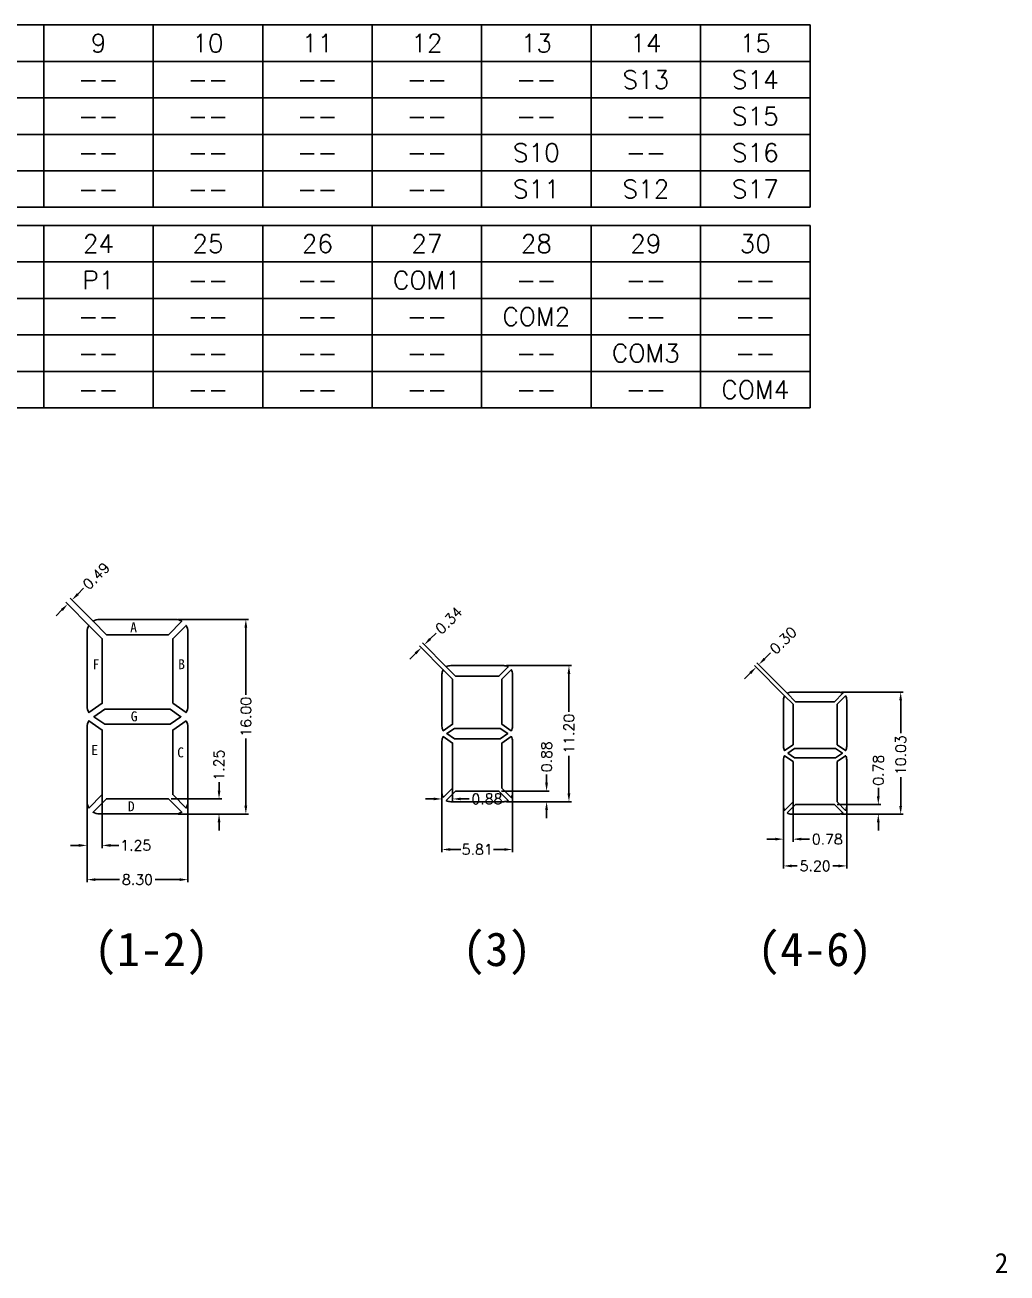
# Model space of a CAD drawing. Header units: millimetres. Extents: x 971 to 1590, y 274 to 419.
# Drawn here: x 1307.1 to 1387.9, y 273.7 to 376.4 of the extents above; entities that cross this region are included whole.
import ezdxf
from ezdxf.enums import TextEntityAlignment as Align

# ---------------------------------------------------------------- set-up
doc = ezdxf.new("R2010")
doc.units = ezdxf.units.MM
doc.header["$LTSCALE"] = 2
for name, color, linetype in [('DIM', 4, 'Continuous'), ('dwg', 7, 'Continuous'), ('title', 7, 'Continuous')]:
    doc.layers.add(name, color=color, linetype=linetype)
doc.styles.add('ROMANS', font='romans.shx')
doc.styles.add('SSSoft_Romans', font='Romans')
doc.dimstyles.new('LCDDIM', dxfattribs={"dimtxt": 0.85, "dimasz": 0.68, "dimexe": 0.2125, "dimexo": 0.2125, "dimgap": 0.17, "dimtad": 0, "dimzin": 0, "dimdsep": 46, "dimtxsty": 'ROMANS', "dimcen": 2.5, "dimadec": 0, "dimazin": 0, "dimtfac": 1, "dimtofl": 0, "dimtmove": 0, "dimatfit": 0, "dimfxl": 0, "dimarcsym": 0})

# ---------------------------------------------------------------- blocks, each defined once
blk = doc.blocks.new('*D32')
at = {"layer": 'DEFPOINTS', "color": 0}
for p in [(1319.46, 327.5), (1325.26, 327.5), (1319.46, 311.49)]:
    blk.add_point(p, dxfattribs=at)
at = {"layer": 'DIM', "color": 0, "lineweight": -2}
for p, q in [((1319.67, 327.5), (1325.47, 327.5)), ((1325.26, 326.82), (1325.26, 321.3)), ((1325.26, 312.17), (1325.26, 317.69)), ((1319.67, 311.49), (1325.47, 311.49))]:
    blk.add_line(p, q, dxfattribs=at)
at = {"layer": 'DIM', "color": 0}
for points in [[(1325.14, 326.82), (1325.37, 326.82), (1325.26, 327.5)], [(1325.14, 312.17), (1325.37, 312.17), (1325.26, 311.49)]]:
    blk.add_solid(points, dxfattribs=at)
at = {"layer": 'DIM', "color": 0, "insert": (1325.26, 319.49), "char_height": 0.85, "attachment_point": 5, "rotation": 90, "style": 'ROMANS'}
blk.add_mtext('16.00', dxfattribs=at)
blk = doc.blocks.new('*D33')
at = {"layer": 'DEFPOINTS', "color": 0}
for p in [(1318.89, 312.74), (1319.46, 311.49), (1323.05, 311.49)]:
    blk.add_point(p, dxfattribs=at)
at = {"layer": 'DIM', "color": 0, "lineweight": -2}
for p, q in [((1323.05, 313.42), (1323.05, 314.1)), ((1319.1, 312.74), (1323.27, 312.74)), ((1319.67, 311.49), (1323.27, 311.49)), ((1323.05, 310.81), (1323.05, 310.13))]:
    blk.add_line(p, q, dxfattribs=at)
at = {"layer": 'DIM', "color": 0}
for points in [[(1322.94, 313.42), (1323.17, 313.42), (1323.05, 312.74)], [(1322.94, 310.81), (1323.17, 310.81), (1323.05, 311.49)]]:
    blk.add_solid(points, dxfattribs=at)
at = {"layer": 'DIM', "color": 0, "insert": (1323.05, 315.51), "char_height": 0.85, "attachment_point": 5, "rotation": 90, "style": 'ROMANS'}
blk.add_mtext('1.25', dxfattribs=at)
blk = doc.blocks.new('*D34')
at = {"layer": 'DEFPOINTS', "color": 0}
for p in [(1312.19, 315.57), (1320.49, 315.57), (1320.49, 306.09)]:
    blk.add_point(p, dxfattribs=at)
at = {"layer": 'DIM', "color": 0, "lineweight": -2}
for p, q in [((1312.19, 315.36), (1312.19, 305.88)), ((1320.49, 315.36), (1320.49, 305.88)), ((1312.87, 306.09), (1314.87, 306.09)), ((1319.81, 306.09), (1317.8, 306.09))]:
    blk.add_line(p, q, dxfattribs=at)
at = {"layer": 'DIM', "color": 0}
for points in [[(1312.87, 306.2), (1312.87, 305.98), (1312.19, 306.09)], [(1319.81, 306.2), (1319.81, 305.98), (1320.49, 306.09)]]:
    blk.add_solid(points, dxfattribs=at)
at = {"layer": 'DIM', "color": 0, "insert": (1316.34, 306.09), "char_height": 0.85, "attachment_point": 5, "style": 'ROMANS'}
blk.add_mtext('8.30', dxfattribs=at)
blk = doc.blocks.new('*D35')
at = {"layer": 'DEFPOINTS', "color": 0}
for p in [(1312.19, 315.36), (1313.44, 313.48), (1313.44, 308.91)]:
    blk.add_point(p, dxfattribs=at)
at = {"layer": 'DIM', "color": 0, "lineweight": -2}
for p, q in [((1312.19, 315.15), (1312.19, 308.69)), ((1313.44, 313.27), (1313.44, 308.69)), ((1311.51, 308.91), (1310.83, 308.91)), ((1314.12, 308.91), (1314.8, 308.91))]:
    blk.add_line(p, q, dxfattribs=at)
at = {"layer": 'DIM', "color": 0}
for points in [[(1311.51, 309.02), (1311.51, 308.79), (1312.19, 308.91)], [(1314.12, 309.02), (1314.12, 308.79), (1313.44, 308.91)]]:
    blk.add_solid(points, dxfattribs=at)
at = {"layer": 'DIM', "color": 0, "insert": (1316.2, 308.91), "char_height": 0.85, "attachment_point": 5, "style": 'ROMANS'}
blk.add_mtext('1.25', dxfattribs=at)
blk = doc.blocks.new('*D36')
at = {"layer": 'DEFPOINTS', "color": 0}
for p in [(1310.95, 329.1), (1312.71, 326.63), (1313.06, 326.98)]:
    blk.add_point(p, dxfattribs=at)
at = {"layer": 'DIM', "color": 0, "lineweight": -2}
for p, q in [((1311.43, 329.58), (1311.91, 330.06)), ((1312.56, 326.79), (1310.45, 328.91)), ((1312.91, 327.13), (1310.8, 329.25)), ((1310.12, 328.28), (1309.64, 327.8))]:
    blk.add_line(p, q, dxfattribs=at)
at = {"layer": 'DIM', "color": 0}
for points in [[(1311.35, 329.66), (1311.51, 329.5), (1310.95, 329.1)], [(1310.04, 328.36), (1310.2, 328.2), (1310.6, 328.76)]]:
    blk.add_solid(points, dxfattribs=at)
at = {"layer": 'DIM', "color": 0, "insert": (1312.94, 331.08), "char_height": 0.85, "attachment_point": 5, "rotation": 44.8235, "style": 'ROMANS'}
blk.add_mtext('0.49', dxfattribs=at)
blk = doc.blocks.new('*D37')
at = {"layer": 'DEFPOINTS', "color": 0}
for p in [(1346.49, 323.7), (1351.85, 323.7), (1346.49, 312.5)]:
    blk.add_point(p, dxfattribs=at)
at = {"layer": 'DIM', "color": 0, "lineweight": -2}
for p, q in [((1346.7, 323.7), (1352.06, 323.7)), ((1351.85, 323.02), (1351.85, 319.91)), ((1351.85, 313.18), (1351.85, 316.29)), ((1346.7, 312.5), (1352.06, 312.5))]:
    blk.add_line(p, q, dxfattribs=at)
at = {"layer": 'DIM', "color": 0}
for points in [[(1351.73, 323.02), (1351.96, 323.02), (1351.85, 323.7)], [(1351.73, 313.18), (1351.96, 313.18), (1351.85, 312.5)]]:
    blk.add_solid(points, dxfattribs=at)
at = {"layer": 'DIM', "color": 0, "insert": (1351.85, 318.1), "char_height": 0.85, "attachment_point": 5, "rotation": 90, "style": 'ROMANS'}
blk.add_mtext('11.20', dxfattribs=at)
blk = doc.blocks.new('*D38')
at = {"layer": 'DEFPOINTS', "color": 0}
for p in [(1346.09, 313.38), (1346.49, 312.5), (1350.01, 312.5)]:
    blk.add_point(p, dxfattribs=at)
at = {"layer": 'DIM', "color": 0, "lineweight": -2}
for p, q in [((1350.01, 314.06), (1350.01, 314.74)), ((1346.3, 313.38), (1350.22, 313.38)), ((1346.7, 312.5), (1350.22, 312.5)), ((1350.01, 311.82), (1350.01, 311.14))]:
    blk.add_line(p, q, dxfattribs=at)
at = {"layer": 'DIM', "color": 0}
for points in [[(1349.89, 314.06), (1350.12, 314.06), (1350.01, 313.38)], [(1349.89, 311.82), (1350.12, 311.82), (1350.01, 312.5)]]:
    blk.add_solid(points, dxfattribs=at)
at = {"layer": 'DIM', "color": 0, "insert": (1350.01, 316.2), "char_height": 0.85, "attachment_point": 5, "rotation": 90, "style": 'ROMANS'}
blk.add_mtext('0.88', dxfattribs=at)
blk = doc.blocks.new('*D39')
at = {"layer": 'DEFPOINTS', "color": 0}
for p in [(1341.4, 315.35), (1347.21, 315.35), (1347.21, 308.57)]:
    blk.add_point(p, dxfattribs=at)
at = {"layer": 'DIM', "color": 0, "lineweight": -2}
for p, q in [((1341.4, 315.14), (1341.4, 308.36)), ((1347.21, 315.14), (1347.21, 308.36)), ((1342.08, 308.57), (1342.96, 308.57)), ((1346.53, 308.57), (1345.65, 308.57))]:
    blk.add_line(p, q, dxfattribs=at)
at = {"layer": 'DIM', "color": 0}
for points in [[(1342.08, 308.68), (1342.08, 308.46), (1341.4, 308.57)], [(1346.53, 308.68), (1346.53, 308.46), (1347.21, 308.57)]]:
    blk.add_solid(points, dxfattribs=at)
at = {"layer": 'DIM', "color": 0, "insert": (1344.3, 308.57), "char_height": 0.85, "attachment_point": 5, "style": 'ROMANS'}
blk.add_mtext('5.81', dxfattribs=at)
blk = doc.blocks.new('*D40')
at = {"layer": 'DEFPOINTS', "color": 0}
for p in [(1342.27, 316.47), (1341.4, 315.14), (1342.27, 312.73)]:
    blk.add_point(p, dxfattribs=at)
at = {"layer": 'DIM', "color": 0, "lineweight": -2}
for p, q in [((1342.27, 316.26), (1342.27, 312.52)), ((1341.4, 314.93), (1341.4, 312.52)), ((1340.72, 312.73), (1340.04, 312.73)), ((1342.95, 312.73), (1343.63, 312.73))]:
    blk.add_line(p, q, dxfattribs=at)
at = {"layer": 'DIM', "color": 0}
for points in [[(1340.72, 312.84), (1340.72, 312.62), (1341.4, 312.73)], [(1342.95, 312.84), (1342.95, 312.62), (1342.27, 312.73)]]:
    blk.add_solid(points, dxfattribs=at)
at = {"layer": 'DIM', "color": 0, "insert": (1345.1, 312.73), "char_height": 0.85, "attachment_point": 5, "style": 'ROMANS'}
blk.add_mtext('0.88', dxfattribs=at)
blk = doc.blocks.new('*D41')
at = {"layer": 'DEFPOINTS', "color": 0}
for p in [(1339.94, 325.41), (1341.76, 323.1), (1342, 323.34)]:
    blk.add_point(p, dxfattribs=at)
at = {"layer": 'DIM', "color": 0, "lineweight": -2}
for p, q in [((1341.85, 323.49), (1339.79, 325.57)), ((1340.42, 325.89), (1340.91, 326.37)), ((1339.22, 324.7), (1338.74, 324.22)), ((1341.61, 323.25), (1339.55, 325.33))]:
    blk.add_line(p, q, dxfattribs=at)
at = {"layer": 'DIM', "color": 0}
for points in [[(1340.34, 325.97), (1340.5, 325.81), (1339.94, 325.41)], [(1339.14, 324.78), (1339.3, 324.62), (1339.7, 325.18)]]:
    blk.add_solid(points, dxfattribs=at)
at = {"layer": 'DIM', "color": 0, "insert": (1341.96, 327.42), "char_height": 0.85, "attachment_point": 5, "rotation": 44.8235, "style": 'ROMANS'}
blk.add_mtext('0.34', dxfattribs=at)
blk = doc.blocks.new('*D42')
at = {"layer": 'DEFPOINTS', "color": 0}
for p in [(1374.06, 321.51), (1379.15, 321.51), (1374.06, 311.48)]:
    blk.add_point(p, dxfattribs=at)
at = {"layer": 'DIM', "color": 0, "lineweight": -2}
for p, q in [((1374.27, 321.51), (1379.36, 321.51)), ((1379.15, 320.83), (1379.15, 318.14)), ((1379.15, 312.16), (1379.15, 314.52)), ((1374.27, 311.48), (1379.36, 311.48))]:
    blk.add_line(p, q, dxfattribs=at)
at = {"layer": 'DIM', "color": 0}
for points in [[(1379.03, 320.83), (1379.26, 320.83), (1379.15, 321.51)], [(1379.03, 312.16), (1379.26, 312.16), (1379.15, 311.48)]]:
    blk.add_solid(points, dxfattribs=at)
at = {"layer": 'DIM', "color": 0, "insert": (1379.15, 316.33), "char_height": 0.85, "attachment_point": 5, "rotation": 90, "style": 'ROMANS'}
blk.add_mtext('10.03', dxfattribs=at)
blk = doc.blocks.new('*D43')
at = {"layer": 'DEFPOINTS', "color": 0}
for p in [(1373.71, 312.27), (1374.06, 311.48), (1377.31, 311.48)]:
    blk.add_point(p, dxfattribs=at)
at = {"layer": 'DIM', "color": 0, "lineweight": -2}
for p, q in [((1377.31, 312.95), (1377.31, 313.63)), ((1373.92, 312.27), (1377.52, 312.27)), ((1374.27, 311.48), (1377.52, 311.48)), ((1377.31, 310.8), (1377.31, 310.12))]:
    blk.add_line(p, q, dxfattribs=at)
at = {"layer": 'DIM', "color": 0}
for points in [[(1377.19, 312.95), (1377.42, 312.95), (1377.31, 312.27)], [(1377.19, 310.8), (1377.42, 310.8), (1377.31, 311.48)]]:
    blk.add_solid(points, dxfattribs=at)
at = {"layer": 'DIM', "color": 0, "insert": (1377.31, 315.09), "char_height": 0.85, "attachment_point": 5, "rotation": 90, "style": 'ROMANS'}
blk.add_mtext('0.78', dxfattribs=at)
blk = doc.blocks.new('*D44')
at = {"layer": 'DEFPOINTS', "color": 0}
for p in [(1369.5, 314.04), (1374.71, 314.04), (1374.71, 307.22)]:
    blk.add_point(p, dxfattribs=at)
at = {"layer": 'DIM', "color": 0, "lineweight": -2}
for p, q in [((1369.5, 313.83), (1369.5, 307)), ((1374.71, 313.83), (1374.71, 307)), ((1370.18, 307.22), (1370.64, 307.22)), ((1374.03, 307.22), (1373.57, 307.22))]:
    blk.add_line(p, q, dxfattribs=at)
at = {"layer": 'DIM', "color": 0}
for points in [[(1370.18, 307.33), (1370.18, 307.1), (1369.5, 307.22)], [(1374.03, 307.33), (1374.03, 307.1), (1374.71, 307.22)]]:
    blk.add_solid(points, dxfattribs=at)
at = {"layer": 'DIM', "color": 0, "insert": (1372.11, 307.22), "char_height": 0.85, "attachment_point": 5, "style": 'ROMANS'}
blk.add_mtext('5.20', dxfattribs=at)
blk = doc.blocks.new('*D45')
at = {"layer": 'DEFPOINTS', "color": 0}
for p in [(1369.5, 314.04), (1370.29, 314.04), (1370.29, 309.42)]:
    blk.add_point(p, dxfattribs=at)
at = {"layer": 'DIM', "color": 0, "lineweight": -2}
for p, q in [((1369.5, 313.83), (1369.5, 309.21)), ((1370.29, 313.83), (1370.29, 309.21)), ((1368.82, 309.42), (1368.14, 309.42)), ((1370.97, 309.42), (1371.65, 309.42))]:
    blk.add_line(p, q, dxfattribs=at)
at = {"layer": 'DIM', "color": 0}
for points in [[(1368.82, 309.54), (1368.82, 309.31), (1369.5, 309.42)], [(1370.97, 309.54), (1370.97, 309.31), (1370.29, 309.42)]]:
    blk.add_solid(points, dxfattribs=at)
at = {"layer": 'DIM', "color": 0, "insert": (1373.11, 309.42), "char_height": 0.85, "attachment_point": 5, "style": 'ROMANS'}
blk.add_mtext('0.78', dxfattribs=at)
blk = doc.blocks.new('*D46')
at = {"layer": 'DEFPOINTS', "color": 0}
for p in [(1367.47, 323.78), (1369.76, 321.04), (1369.98, 321.26)]:
    blk.add_point(p, dxfattribs=at)
at = {"layer": 'DIM', "color": 0, "lineweight": -2}
for p, q in [((1367.95, 324.26), (1368.44, 324.74)), ((1369.62, 321.19), (1367.11, 323.72)), ((1369.83, 321.41), (1367.32, 323.93)), ((1366.77, 323.09), (1366.29, 322.61))]:
    blk.add_line(p, q, dxfattribs=at)
at = {"layer": 'DIM', "color": 0}
for points in [[(1366.69, 323.17), (1366.85, 323.01), (1367.26, 323.57)], [(1367.87, 324.34), (1368.03, 324.18), (1367.47, 323.78)]]:
    blk.add_solid(points, dxfattribs=at)
at = {"layer": 'DIM', "color": 0, "insert": (1369.48, 325.77), "char_height": 0.85, "attachment_point": 5, "rotation": 44.8235, "style": 'ROMANS'}
blk.add_mtext('0.30', dxfattribs=at)

msp = doc.modelspace()

# ---------------------------------------------------------------- linework, layer by layer
at = {"layer": 'DIM'}
for p, q in [((1227.541, 376.409), (1371.692, 376.409)), ((1308.626, 376.409), (1308.626, 361.41)), ((1317.635, 376.409), (1317.635, 361.41)), ((1326.645, 376.409), (1326.645, 361.41)), ((1335.654, 376.409), (1335.654, 361.41)), ((1344.664, 376.409), (1344.664, 361.41)), ((1353.673, 376.409), (1353.673, 361.41)), ((1362.683, 376.409), (1362.683, 361.41)), ((1371.692, 376.409), (1371.692, 361.41)), ((1227.541, 373.409), (1371.692, 373.409)), ((1227.541, 370.409), (1371.692, 370.409)), ((1227.541, 367.41), (1371.692, 367.41)), ((1227.541, 364.41), (1371.692, 364.41)), ((1227.541, 361.41), (1371.692, 361.41)), ((1227.541, 359.91), (1371.692, 359.91)), ((1308.626, 359.91), (1308.626, 344.91)), ((1317.635, 359.91), (1317.635, 344.91)), ((1326.645, 359.91), (1326.645, 344.91)), ((1335.654, 359.91), (1335.654, 344.91)), ((1344.664, 359.91), (1344.664, 344.91)), ((1353.673, 359.91), (1353.673, 344.91)), ((1362.683, 359.91), (1362.683, 344.91)), ((1371.692, 359.91), (1371.692, 344.91)), ((1227.541, 356.91), (1371.692, 356.91)), ((1227.541, 353.91), (1371.692, 353.91)), ((1227.541, 350.91), (1371.692, 350.91)), ((1227.541, 347.91), (1371.692, 347.91)), ((1227.541, 344.91), (1371.692, 344.91))]:
    msp.add_line(p, q, dxfattribs=at)
at = {"layer": 'dwg'}
for points in [[(1312.19, 320.368, 0.1390936), (1312.343, 319.828), (1313.44, 320.6), (1313.44, 325.903), (1312.343, 327.007, 0.1390936), (1312.19, 326.468)], [(1319.46, 327.495), (1313.217, 327.495, 0.1360631), (1312.688, 327.348), (1313.785, 326.245), (1318.892, 326.245), (1319.989, 327.348, 0.1360631)], [(1319.237, 320.6), (1320.335, 319.828, 0.1390936), (1320.488, 320.368), (1320.488, 326.468, 0.1390936), (1320.335, 327.007), (1319.237, 325.903)], [(1342.117, 323.701, 0.1360631), (1341.747, 323.598), (1342.515, 322.826), (1346.09, 322.826), (1346.857, 323.598, 0.1360631), (1346.487, 323.701)], [(1342.273, 322.586), (1342.273, 318.874), (1341.505, 318.334, -0.1390936), (1341.398, 318.712), (1341.398, 322.982, -0.1390936), (1341.505, 323.359)], [(1347.206, 322.982, 0.1390936), (1347.099, 323.359), (1346.331, 322.586), (1346.331, 318.874), (1347.099, 318.334, 0.1390936), (1347.206, 318.712)], [(1369.817, 321.422), (1370.504, 320.73), (1373.706, 320.73), (1374.394, 321.422, 0.1360631), (1374.062, 321.514), (1370.148, 321.514, 0.1360631)], [(1369.504, 317.046), (1369.504, 320.87, -0.1390936), (1369.6, 321.208), (1370.288, 320.516), (1370.288, 317.191), (1369.6, 316.707, -0.1390936)], [(1374.706, 317.046), (1374.706, 320.87, 0.1390936), (1374.61, 321.208), (1373.922, 320.516), (1373.922, 317.191), (1374.61, 316.707, 0.1390936)], [(1312.343, 311.982), (1313.44, 313.086), (1313.44, 318.389), (1312.343, 319.161, 0.1390936), (1312.19, 318.621), (1312.19, 312.522, 0.1390936)], [(1320.335, 319.161), (1319.237, 318.389), (1319.237, 313.086), (1320.335, 311.982, 0.1390936), (1320.488, 312.522), (1320.488, 318.621, 0.1390936)], [(1341.505, 312.842), (1342.273, 313.615), (1342.273, 317.327), (1341.505, 317.867, 0.1390936), (1341.398, 317.489), (1341.398, 313.219, 0.1390936)], [(1347.206, 317.489), (1347.206, 313.219, -0.1390936), (1347.099, 312.842), (1346.331, 313.615), (1346.331, 317.327), (1347.099, 317.867, -0.1390936)], [(1369.504, 315.951), (1369.504, 312.126, 0.1390936), (1369.6, 311.788), (1370.288, 312.481), (1370.288, 315.805), (1369.6, 316.289, 0.1390936)], [(1374.706, 315.951), (1374.706, 312.126, -0.1390936), (1374.61, 311.788), (1373.922, 312.481), (1373.922, 315.805), (1374.61, 316.289, -0.1390936)], [(1342.117, 312.5, -0.1360631), (1341.747, 312.603), (1342.515, 313.376), (1346.09, 313.376), (1346.857, 312.603, -0.1360631), (1346.487, 312.5)], [(1319.46, 311.494), (1313.217, 311.494, -0.1360631), (1312.688, 311.641), (1313.785, 312.745), (1318.892, 312.745), (1319.989, 311.641, -0.1360631)], [(1369.817, 311.574), (1370.504, 312.266), (1373.706, 312.266), (1374.394, 311.574, -0.1360631), (1374.062, 311.482), (1370.148, 311.482, -0.1360631)]]:
    msp.add_lwpolyline(points, format="xyb", close=True, dxfattribs=at)
for points in [[(1319.027, 320.12), (1313.65, 320.12), (1312.761, 319.495), (1313.65, 318.869), (1319.027, 318.869), (1319.916, 319.495)], [(1342.42, 318.538), (1341.798, 318.101), (1342.42, 317.663), (1346.184, 317.663), (1346.806, 318.101), (1346.184, 318.538)], [(1369.862, 316.498), (1370.42, 316.106), (1373.791, 316.106), (1374.348, 316.498), (1373.791, 316.89), (1370.42, 316.89)]]:
    msp.add_lwpolyline(points, close=True, dxfattribs=at)

# ---------------------------------------------------------------- texts
at = {"layer": 'DIM', "style": 'SSSoft_Romans'}
for s, height, p in [('9', 1.498, (1313.13, 374.909)), ('10', 1.4976, (1322.14, 374.909)), ('11', 1.4976, (1331.149, 374.909)), ('12', 1.4976, (1340.159, 374.909)), ('13', 1.4976, (1349.168, 374.909)), ('14', 1.4976, (1358.178, 374.909)), ('15', 1.4976, (1367.187, 374.909)), ('--', 1.4976, (1313.13, 371.909)), ('--', 1.4976, (1322.14, 371.909)), ('--', 1.4976, (1331.149, 371.909)), ('--', 1.4976, (1340.159, 371.909)), ('--', 1.4976, (1349.168, 371.909)), ('S13', 1.4976, (1358.178, 371.909)), ('S14', 1.4976, (1367.187, 371.909)), ('--', 1.4976, (1313.13, 368.91)), ('--', 1.4976, (1322.14, 368.91)), ('--', 1.4976, (1331.149, 368.91)), ('--', 1.4976, (1340.159, 368.91)), ('--', 1.4976, (1349.168, 368.91)), ('--', 1.4976, (1358.178, 368.91)), ('S15', 1.4976, (1367.187, 368.91)), ('S10', 1.4976, (1349.168, 365.91)), ('S16', 1.4976, (1367.187, 365.91)), ('--', 1.4976, (1313.13, 365.91)), ('--', 1.4976, (1322.14, 365.91)), ('--', 1.4976, (1331.149, 365.91)), ('--', 1.4976, (1340.159, 365.91)), ('--', 1.4976, (1358.178, 365.91)), ('S11', 1.4976, (1349.168, 362.91)), ('S12', 1.4976, (1358.178, 362.91)), ('S17', 1.4976, (1367.187, 362.91)), ('--', 1.4976, (1313.13, 362.91)), ('--', 1.4976, (1322.14, 362.91)), ('--', 1.4976, (1331.149, 362.91)), ('--', 1.4976, (1340.159, 362.91)), ('24', 1.4976, (1313.13, 358.41)), ('25', 1.4976, (1322.14, 358.41)), ('26', 1.4976, (1331.149, 358.41)), ('27', 1.4976, (1340.159, 358.41)), ('28', 1.4976, (1349.168, 358.41)), ('29', 1.4976, (1358.178, 358.41)), ('30', 1.4976, (1367.187, 358.41)), ('P1', 1.4976, (1313.13, 355.41)), ('--', 1.4976, (1322.14, 355.41)), ('--', 1.4976, (1331.149, 355.41)), ('COM1', 1.4976, (1340.159, 355.41)), ('--', 1.4976, (1349.168, 355.41)), ('--', 1.4976, (1358.178, 355.41)), ('--', 1.4976, (1367.187, 355.41)), ('--', 1.4976, (1313.13, 352.41)), ('--', 1.4976, (1322.14, 352.41)), ('--', 1.4976, (1331.149, 352.41)), ('--', 1.4976, (1340.159, 352.41)), ('COM2', 1.4976, (1349.168, 352.41)), ('--', 1.4976, (1358.178, 352.41)), ('--', 1.4976, (1367.187, 352.41)), ('--', 1.4976, (1313.13, 349.41)), ('--', 1.4976, (1322.14, 349.41)), ('--', 1.4976, (1331.149, 349.41)), ('--', 1.4976, (1340.159, 349.41)), ('--', 1.4976, (1349.168, 349.41)), ('COM3', 1.4976, (1358.178, 349.41)), ('--', 1.4976, (1367.187, 349.41)), ('COM4', 1.4976, (1367.187, 346.41)), ('--', 1.4976, (1313.13, 346.41)), ('--', 1.4976, (1322.14, 346.41)), ('--', 1.4976, (1331.149, 346.41)), ('--', 1.4976, (1340.159, 346.41)), ('--', 1.4976, (1349.168, 346.41)), ('--', 1.4976, (1358.178, 346.41))]:
    msp.add_text(s, height=height, dxfattribs=at).set_placement(p, align=Align.MIDDLE)
at = {"layer": 'DIM'}
for s, height, p in [('A', 0.821, (1315.739, 326.441)), ('F', 0.821, (1312.643, 323.399)), ('B', 0.821, (1319.688, 323.405)), ('G', 0.821, (1315.786, 319.117)), ('E', 0.821, (1312.538, 316.348)), ('C', 0.821, (1319.608, 316.15)), ('D', 0.821, (1315.552, 311.713)), ('(1-2)', 2.7822, (1312.761, 298.98)), ('(3)', 2.7822, (1343.078, 298.98)), ('(4-6)', 2.7822, (1367.352, 298.98))]:
    msp.add_text(s, height=height, dxfattribs=at).set_placement(p)
at = {"layer": 'title'}
msp.add_text('2', height=1.656, dxfattribs=at).set_placement((1386.883, 273.723))

# ---------------------------------------------------------------- dimensions: what is measured, and where the dimension line sits
at = {"layer": 'DIM'}
for p1, p2, distance, picture, middle in [((1312.713, 326.634), (1313.058, 326.977), 2.994, '*D36', (1312.937, 331.077)), ((1369.765, 321.042), (1369.981, 321.257), 3.558, '*D46', (1369.476, 325.772))]:
    dim = msp.add_aligned_dim(p1=p1, p2=p2, distance=distance, dimstyle='LCDDIM', dxfattribs=at)
    dim.commit()
    dim.dimension.update_dxf_attribs({"geometry": picture, "text_midpoint": middle})
for base, p1, p2, angle, picture, middle, dimtype in [((1339.941, 325.415), (1341.759, 323.104), (1342, 323.343), 44.82349, '*D41', (1341.959, 327.421), 161), ((1351.847, 323.701), (1346.487, 312.5), (1346.487, 323.701), 90, '*D37', (1351.847, 318.101), 160), ((1379.146, 321.514), (1374.062, 311.482), (1374.062, 321.514), 90, '*D42', (1379.146, 316.326), 160), ((1350.007, 312.5), (1346.09, 313.376), (1346.487, 312.5), 90, '*D38', (1350.007, 316.201), 160), ((1323.055, 311.494), (1318.892, 312.745), (1319.46, 311.494), 90, '*D33', (1323.055, 315.509), 160), ((1377.308, 311.482), (1373.706, 312.266), (1374.062, 311.482), 90, '*D43', (1377.308, 315.092), 160)]:
    dim = msp.add_linear_dim(base=base, p1=p1, p2=p2, angle=angle, dimstyle='LCDDIM', dxfattribs=at)
    dim.commit()
    dim.dimension.update_dxf_attribs({"geometry": picture, "text_midpoint": middle, "dimtype": dimtype})
dim = msp.add_linear_dim(base=(1325.256, 327.495), p1=(1319.46, 311.494), p2=(1319.46, 327.495), angle=90, dimstyle='LCDDIM', dxfattribs=at)
dim.commit()
dim.dimension.update_dxf_attribs({"geometry": '*D32', "text_midpoint": (1325.256, 319.495)})
for base, p1, p2, picture, middle in [((1342.2733, 312.7313), (1341.3979, 315.1418), (1342.2733, 316.4678), '*D40', (1345.0985, 312.7313)), ((1313.44, 308.905), (1312.19, 315.359), (1313.44, 313.484), '*D35', (1316.205, 308.905))]:
    dim = msp.add_linear_dim(base=base, p1=p1, p2=p2, dimstyle='LCDDIM', dxfattribs=at)
    dim.commit()
    dim.dimension.update_dxf_attribs({"geometry": picture, "text_midpoint": middle, "dimtype": 160})
for base, p1, p2, picture, middle in [((1320.488, 306.089), (1312.19, 315.572), (1320.488, 315.572), '*D34', (1316.339, 306.089)), ((1347.206, 308.57), (1341.398, 315.354), (1347.206, 315.354), '*D39', (1344.302, 308.57)), ((1370.288, 309.424), (1369.504, 314.039), (1370.288, 314.039), '*D45', (1373.113, 309.424)), ((1374.706, 307.215), (1369.504, 314.039), (1374.706, 314.039), '*D44', (1372.105, 307.215))]:
    dim = msp.add_linear_dim(base=base, p1=p1, p2=p2, dimstyle='LCDDIM', dxfattribs=at)
    dim.commit()
    dim.dimension.update_dxf_attribs({"geometry": picture, "text_midpoint": middle})

doc.saveas('drawing.dxf')
